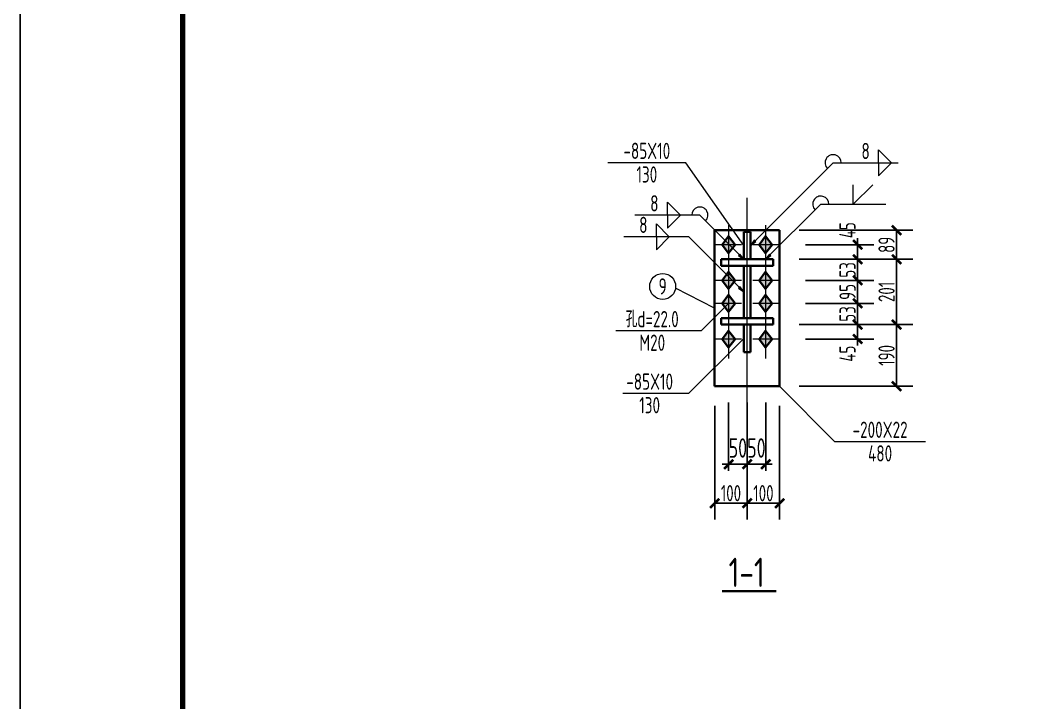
# Model space of a CAD drawing. Extents: x -544850 to 241437, y -10347 to 32059.
# Drawn here: x 99525 to 115092, y 153 to 10653 of the extents above; entities that cross this region are included whole.
import ezdxf
from ezdxf.enums import TextEntityAlignment as Align

# ---------------------------------------------------------------- set-up
doc = ezdxf.new("R2010")
doc.units = 0
doc.header["$LTSCALE"] = 1000
doc.linetypes.add('线型6', pattern=[8.75, 5, -1.25, 1.25, -1.25])
doc.layers.get('0').update_dxf_attribs({"linetype": 'CONTINUOUS'})
doc.layers.get('Defpoints').update_dxf_attribs({"linetype": 'CONTINUOUS'})
for name, color, linetype, lineweight in [('10', 7, 'CONTINUOUS', 35), ('20', 2, 'CONTINUOUS', 35), ('尺寸标注', 9, 'CONTINUOUS', 18), ('焊缝标注', 9, 'CONTINUOUS', 18), ('编号标注', 9, 'CONTINUOUS', 18), ('螺栓孔标注', 9, 'CONTINUOUS', 18), ('钢板标注', 9, 'CONTINUOUS', 18)]:
    doc.layers.add(name, color=color, linetype=linetype, lineweight=lineweight)
doc.layers.add('DIM', color=3, linetype='CONTINUOUS')
doc.layers.add('图框(锁住)', color=7, linetype='CONTINUOUS')
doc.styles.add('PkpmHz', font='Pkpmeng', dxfattribs={"width": 0.7, "bigfont": 'hztxt'})
doc.styles.add('TSSD_Dimension', font='tssdeng.shx', dxfattribs={"width": 0.7, "bigfont": 'hztxt.shx'})
doc.dimstyles.new('Pkpm_1.00', dxfattribs={"dimtxt": 250, "dimasz": 100, "dimexe": 250, "dimexo": 0.0625, "dimgap": 30, "dimtad": 1, "dimdec": 0, "dimrnd": 5, "dimzin": 0, "dimdsep": 46, "dimtxsty": 'PkpmHz', "dimblk1": 'ARCHTICK', "dimblk2": 'ARCHTICK', "dimsah": 1, "dimcen": 0.09, "dimadec": 0, "dimazin": 0, "dimtfac": 1, "dimtdec": 0, "dimtmove": 2, "dimatfit": 1, "dimldrblk": 'ARCHTICK', "dimfxl": 0, "dimtolj": 1, "dimtzin": 0, "dimarcsym": 0})
doc.dimstyles.new('TSSD_50_100', dxfattribs={"dimtxt": 300, "dimasz": 100, "dimexe": 100, "dimexo": 250, "dimgap": 100, "dimtad": 1, "dimdec": 0, "dimlfac": 0.5, "dimzin": 0, "dimdsep": 46, "dimtxsty": 'TSSD_Dimension', "dimblk": 'ARCHTICK', "dimcen": 0, "dimdle": 100, "dimclrt": 7, "dimadec": 0, "dimazin": 0, "dimtfac": 1, "dimtdec": 0, "dimtix": 1, "dimtmove": 2, "dimatfit": 3, "dimldrblk": 'ARCHTICK', "dimfxl": 0, "dimtolj": 1, "dimtzin": 0, "dimarcsym": 0})

# ---------------------------------------------------------------- blocks, each defined once
blk = doc.blocks.new('_ArchTick')
at = {"color": 0, "linetype": 'ByBlock', "const_width": 0.4}
blk.add_lwpolyline([(-0.71, -0.71), (0.71, 0.71)], dxfattribs=at)
blk = doc.blocks.new('*D101')
at = {"layer": 'Defpoints', "color": 0, "linetype": 'Continuous', "transparency": 16777216}
for p in [(111212, 7200), (112412, 7200), (111212, 6975)]:
    blk.add_point(p, dxfattribs=at)
at = {"layer": '尺寸标注', "color": 0, "linetype": 'Continuous', "lineweight": -2, "transparency": 16777216}
for p, q in [((111612, 7200), (112662, 7200)), ((112412, 7200), (112412, 7300)), ((112412, 6975), (112412, 7200)), ((111612, 6975), (112662, 6975)), ((112412, 6975), (112412, 6875))]:
    blk.add_line(p, q, dxfattribs=at)
at = {"layer": '尺寸标注', "color": 0, "linetype": 'Continuous', "lineweight": -2, "transparency": 16777216, "xscale": 100, "yscale": 100, "zscale": 100}
for p, rotation in [((112412, 7200), 270), ((112412, 6975), 90)]:
    blk.add_blockref('_ArchTick', p, dxfattribs=dict(at, rotation=rotation))
at = {"layer": '尺寸标注', "color": 0, "linetype": 'Continuous', "transparency": 16777216, "insert": (112256, 7423), "char_height": 250, "attachment_point": 5, "rotation": 90, "style": 'PkpmHz'}
blk.add_mtext('\\A1;45', dxfattribs=at)
blk = doc.blocks.new('*D102')
at = {"layer": 'Defpoints', "color": 0, "linetype": 'Continuous', "transparency": 16777216}
for p in [(111212, 6975), (112412, 6975), (111212, 6650)]:
    blk.add_point(p, dxfattribs=at)
at = {"layer": '尺寸标注', "color": 0, "linetype": 'Continuous', "lineweight": -2, "transparency": 16777216}
for p, q in [((111612, 6975), (112662, 6975)), ((112412, 6650), (112412, 6975)), ((111612, 6650), (112662, 6650))]:
    blk.add_line(p, q, dxfattribs=at)
at = {"layer": '尺寸标注', "color": 0, "linetype": 'Continuous', "lineweight": -2, "transparency": 16777216, "xscale": 100, "yscale": 100, "zscale": 100}
for p, rotation in [((112412, 6975), 90), ((112412, 6650), 270)]:
    blk.add_blockref('_ArchTick', p, dxfattribs=dict(at, rotation=rotation))
at = {"layer": '尺寸标注', "color": 0, "linetype": 'Continuous', "transparency": 16777216, "insert": (112257, 6812), "char_height": 250, "attachment_point": 5, "rotation": 90, "style": 'PkpmHz'}
blk.add_mtext('\\A1;53', dxfattribs=at)
blk = doc.blocks.new('*D103')
at = {"layer": 'Defpoints', "color": 0, "linetype": 'Continuous', "transparency": 16777216}
for p in [(111212, 5972), (112412, 5972), (111212, 5747)]:
    blk.add_point(p, dxfattribs=at)
at = {"layer": '尺寸标注', "color": 0, "linetype": 'Continuous', "lineweight": -2, "transparency": 16777216}
for p, q in [((112412, 5972), (112412, 6072)), ((111612, 5972), (112662, 5972)), ((112412, 5747), (112412, 5972)), ((111612, 5747), (112662, 5747)), ((112412, 5747), (112412, 5647))]:
    blk.add_line(p, q, dxfattribs=at)
at = {"layer": '尺寸标注', "color": 0, "linetype": 'Continuous', "lineweight": -2, "transparency": 16777216, "xscale": 100, "yscale": 100, "zscale": 100}
for p, rotation in [((112412, 5972), 270), ((112412, 5747), 90)]:
    blk.add_blockref('_ArchTick', p, dxfattribs=dict(at, rotation=rotation))
at = {"layer": '尺寸标注', "color": 0, "linetype": 'Continuous', "transparency": 16777216, "insert": (112256, 5523), "char_height": 250, "attachment_point": 5, "rotation": 90, "style": 'PkpmHz'}
blk.add_mtext('\\A1;45', dxfattribs=at)
blk = doc.blocks.new('*D104')
at = {"layer": 'Defpoints', "color": 0, "linetype": 'Continuous', "transparency": 16777216}
for p in [(111212, 6297), (112412, 6297), (111212, 5972)]:
    blk.add_point(p, dxfattribs=at)
at = {"layer": '尺寸标注', "color": 0, "linetype": 'Continuous', "lineweight": -2, "transparency": 16777216}
for p, q in [((111612, 6297), (112662, 6297)), ((112412, 5972), (112412, 6297)), ((111612, 5972), (112662, 5972))]:
    blk.add_line(p, q, dxfattribs=at)
at = {"layer": '尺寸标注', "color": 0, "linetype": 'Continuous', "lineweight": -2, "transparency": 16777216, "xscale": 100, "yscale": 100, "zscale": 100}
for p, rotation in [((112412, 6297), 90), ((112412, 5972), 270)]:
    blk.add_blockref('_ArchTick', p, dxfattribs=dict(at, rotation=rotation))
at = {"layer": '尺寸标注', "color": 0, "linetype": 'Continuous', "transparency": 16777216, "insert": (112257, 6134), "char_height": 250, "attachment_point": 5, "rotation": 90, "style": 'PkpmHz'}
blk.add_mtext('\\A1;53', dxfattribs=at)
blk = doc.blocks.new('*D105')
at = {"layer": 'Defpoints', "color": 0, "linetype": 'Continuous', "transparency": 16777216}
for p in [(111212, 6650), (112412, 6650), (111212, 6297)]:
    blk.add_point(p, dxfattribs=at)
at = {"layer": '尺寸标注', "color": 0, "linetype": 'Continuous', "lineweight": -2, "transparency": 16777216}
for p, q in [((111612, 6650), (112662, 6650)), ((112412, 6297), (112412, 6650)), ((111612, 6297), (112662, 6297))]:
    blk.add_line(p, q, dxfattribs=at)
at = {"layer": '尺寸标注', "color": 0, "linetype": 'Continuous', "lineweight": -2, "transparency": 16777216, "xscale": 100, "yscale": 100, "zscale": 100}
for p, rotation in [((112412, 6650), 90), ((112412, 6297), 270)]:
    blk.add_blockref('_ArchTick', p, dxfattribs=dict(at, rotation=rotation))
at = {"layer": '尺寸标注', "color": 0, "linetype": 'Continuous', "transparency": 16777216, "insert": (112257, 6473), "char_height": 250, "attachment_point": 5, "rotation": 90, "style": 'PkpmHz'}
blk.add_mtext('\\A1;95', dxfattribs=at)
blk = doc.blocks.new('*D106')
at = {"layer": 'Defpoints', "color": 0, "transparency": 16777216}
for p in [(110427, 5022), (110712, 5022), (110712, 3822)]:
    blk.add_point(p, dxfattribs=at)
at = {"layer": 'DIM', "color": 0, "lineweight": -2, "transparency": 16777216}
for p, q in [((110427, 4772), (110427, 3722)), ((110712, 4772), (110712, 3722)), ((110427, 3822), (110327, 3822)), ((110427, 3822), (110712, 3822)), ((110712, 3822), (110812, 3822))]:
    blk.add_line(p, q, dxfattribs=at)
at = {"layer": 'DIM', "color": 0, "lineweight": -2, "transparency": 16777216, "xscale": 100, "yscale": 100, "zscale": 100}
blk.add_blockref('_ArchTick', (110427, 3822), dxfattribs=at)
at = {"layer": 'DIM', "color": 0, "lineweight": -2, "transparency": 16777216, "xscale": 100, "yscale": 100, "zscale": 100, "rotation": 180}
blk.add_blockref('_ArchTick', (110712, 3822), dxfattribs=at)
at = {"layer": 'DIM', "color": 7, "transparency": 16777216, "insert": (110569, 4072), "char_height": 300, "attachment_point": 5, "style": 'TSSD_Dimension'}
blk.add_mtext('\\A1;50', dxfattribs=at)
blk = doc.blocks.new('*D107')
at = {"layer": 'Defpoints', "color": 0, "transparency": 16777216}
for p in [(110712, 5022), (110997, 5022), (110997, 3822)]:
    blk.add_point(p, dxfattribs=at)
at = {"layer": 'DIM', "color": 0, "lineweight": -2, "transparency": 16777216}
for p, q in [((110712, 4772), (110712, 3722)), ((110997, 4772), (110997, 3722)), ((110712, 3822), (110612, 3822)), ((110712, 3822), (110997, 3822)), ((110997, 3822), (111097, 3822))]:
    blk.add_line(p, q, dxfattribs=at)
at = {"layer": 'DIM', "color": 0, "lineweight": -2, "transparency": 16777216, "xscale": 100, "yscale": 100, "zscale": 100}
blk.add_blockref('_ArchTick', (110712, 3822), dxfattribs=at)
at = {"layer": 'DIM', "color": 0, "lineweight": -2, "transparency": 16777216, "xscale": 100, "yscale": 100, "zscale": 100, "rotation": 180}
blk.add_blockref('_ArchTick', (110997, 3822), dxfattribs=at)
at = {"layer": 'DIM', "color": 7, "transparency": 16777216, "insert": (110854, 4072), "char_height": 300, "attachment_point": 5, "style": 'TSSD_Dimension'}
blk.add_mtext('\\A1;50', dxfattribs=at)
blk = doc.blocks.new('*D108')
at = {"layer": 'Defpoints', "color": 0, "linetype": 'Continuous', "transparency": 16777216}
for p in [(110212, 5022), (110712, 5022), (110712, 3222)]:
    blk.add_point(p, dxfattribs=at)
at = {"layer": '尺寸标注', "color": 0, "linetype": 'Continuous', "lineweight": -2, "transparency": 16777216}
for p, q in [((110212, 4722), (110212, 2972)), ((110712, 4722), (110712, 2972)), ((110212, 3222), (110712, 3222))]:
    blk.add_line(p, q, dxfattribs=at)
at = {"layer": '尺寸标注', "color": 0, "linetype": 'Continuous', "lineweight": -2, "transparency": 16777216, "xscale": 100, "yscale": 100, "zscale": 100, "rotation": 180}
blk.add_blockref('_ArchTick', (110212, 3222), dxfattribs=at)
at = {"layer": '尺寸标注', "color": 0, "linetype": 'Continuous', "lineweight": -2, "transparency": 16777216, "xscale": 100, "yscale": 100, "zscale": 100}
blk.add_blockref('_ArchTick', (110712, 3222), dxfattribs=at)
at = {"layer": '尺寸标注', "color": 0, "linetype": 'Continuous', "transparency": 16777216, "insert": (110462, 3377), "char_height": 250, "attachment_point": 5, "style": 'PkpmHz'}
blk.add_mtext('\\A1;100', dxfattribs=at)
blk = doc.blocks.new('*D109')
at = {"layer": 'Defpoints', "color": 0, "linetype": 'Continuous', "transparency": 16777216}
for p in [(110712, 5022), (111212, 5022), (111212, 3222)]:
    blk.add_point(p, dxfattribs=at)
at = {"layer": '尺寸标注', "color": 0, "linetype": 'Continuous', "lineweight": -2, "transparency": 16777216}
for p, q in [((110712, 4722), (110712, 2972)), ((111212, 4722), (111212, 2972)), ((110712, 3222), (111212, 3222))]:
    blk.add_line(p, q, dxfattribs=at)
at = {"layer": '尺寸标注', "color": 0, "linetype": 'Continuous', "lineweight": -2, "transparency": 16777216, "xscale": 100, "yscale": 100, "zscale": 100, "rotation": 180}
blk.add_blockref('_ArchTick', (110712, 3222), dxfattribs=at)
at = {"layer": '尺寸标注', "color": 0, "linetype": 'Continuous', "lineweight": -2, "transparency": 16777216, "xscale": 100, "yscale": 100, "zscale": 100}
blk.add_blockref('_ArchTick', (111212, 3222), dxfattribs=at)
at = {"layer": '尺寸标注', "color": 0, "linetype": 'Continuous', "transparency": 16777216, "insert": (110962, 3377), "char_height": 250, "attachment_point": 5, "style": 'PkpmHz'}
blk.add_mtext('\\A1;100', dxfattribs=at)
blk = doc.blocks.new('*D110')
at = {"layer": 'Defpoints', "color": 0, "linetype": 'Continuous', "transparency": 16777216}
for p in [(111212, 5972), (113012, 5972), (111212, 5022)]:
    blk.add_point(p, dxfattribs=at)
at = {"layer": '尺寸标注', "color": 0, "linetype": 'Continuous', "lineweight": -2, "transparency": 16777216}
for p, q in [((111512, 5972), (113262, 5972)), ((113012, 5022), (113012, 5972)), ((111512, 5022), (113262, 5022))]:
    blk.add_line(p, q, dxfattribs=at)
at = {"layer": '尺寸标注', "color": 0, "linetype": 'Continuous', "lineweight": -2, "transparency": 16777216, "xscale": 100, "yscale": 100, "zscale": 100}
for p, rotation in [((113012, 5972), 90), ((113012, 5022), 270)]:
    blk.add_blockref('_ArchTick', p, dxfattribs=dict(at, rotation=rotation))
at = {"layer": '尺寸标注', "color": 0, "linetype": 'Continuous', "transparency": 16777216, "insert": (112857, 5497), "char_height": 250, "attachment_point": 5, "rotation": 90, "style": 'PkpmHz'}
blk.add_mtext('\\A1;190', dxfattribs=at)
blk = doc.blocks.new('*D111')
at = {"layer": 'Defpoints', "color": 0, "linetype": 'Continuous', "transparency": 16777216}
for p in [(111212, 6975), (113012, 6975), (111212, 5972)]:
    blk.add_point(p, dxfattribs=at)
at = {"layer": '尺寸标注', "color": 0, "linetype": 'Continuous', "lineweight": -2, "transparency": 16777216}
for p, q in [((111512, 6975), (113262, 6975)), ((113012, 5972), (113012, 6975)), ((111512, 5972), (113262, 5972))]:
    blk.add_line(p, q, dxfattribs=at)
at = {"layer": '尺寸标注', "color": 0, "linetype": 'Continuous', "lineweight": -2, "transparency": 16777216, "xscale": 100, "yscale": 100, "zscale": 100}
for p, rotation in [((113012, 6975), 90), ((113012, 5972), 270)]:
    blk.add_blockref('_ArchTick', p, dxfattribs=dict(at, rotation=rotation))
at = {"layer": '尺寸标注', "color": 0, "linetype": 'Continuous', "transparency": 16777216, "insert": (112857, 6473), "char_height": 250, "attachment_point": 5, "rotation": 90, "style": 'PkpmHz'}
blk.add_mtext('\\A1;201', dxfattribs=at)
blk = doc.blocks.new('*D112')
at = {"layer": 'Defpoints', "color": 0, "linetype": 'Continuous', "transparency": 16777216}
for p in [(111212, 7422), (113012, 7422), (111212, 6975)]:
    blk.add_point(p, dxfattribs=at)
at = {"layer": '尺寸标注', "color": 0, "linetype": 'Continuous', "lineweight": -2, "transparency": 16777216}
for p, q in [((111512, 7422), (113262, 7422)), ((113012, 6975), (113012, 7422)), ((111512, 6975), (113262, 6975))]:
    blk.add_line(p, q, dxfattribs=at)
at = {"layer": '尺寸标注', "color": 0, "linetype": 'Continuous', "lineweight": -2, "transparency": 16777216, "xscale": 100, "yscale": 100, "zscale": 100}
for p, rotation in [((113012, 7422), 90), ((113012, 6975), 270)]:
    blk.add_blockref('_ArchTick', p, dxfattribs=dict(at, rotation=rotation))
at = {"layer": '尺寸标注', "color": 0, "linetype": 'Continuous', "transparency": 16777216, "insert": (112857, 7198), "char_height": 250, "attachment_point": 5, "rotation": 90, "style": 'PkpmHz'}
blk.add_mtext('\\A1;89', dxfattribs=at)
blk = doc.blocks.new('FDTERTER')
at = {"layer": '图框(锁住)', "color": 3, "linetype": 'Continuous'}
blk.add_line((-15, 41988), (-15, -12), dxfattribs=at)
at = {"layer": '图框(锁住)', "linetype": 'Continuous', "const_width": 80}
blk.add_lwpolyline([(58385, 39888), (58385, 40988), (2485, 40988), (2485, 988), (58385, 988)], close=True, dxfattribs=at)

msp = doc.modelspace()

# ---------------------------------------------------------------- hatches: boundary and pattern name
at = {"layer": '10'}
for points in [[(110426.5, 7329.7), (110326.5, 7199.7), (110426.5, 7069.7), (110526.5, 7199.7)], [(110996.5, 7329.7), (110896.5, 7199.7), (110996.5, 7069.7), (111096.5, 7199.7)], [(110426.5, 6779.7), (110326.5, 6649.7), (110426.5, 6519.7), (110526.5, 6649.7)], [(110996.5, 6779.7), (110896.5, 6649.7), (110996.5, 6519.7), (111096.5, 6649.7)], [(110426.5, 6426.5), (110326.5, 6296.5), (110426.5, 6166.5), (110526.5, 6296.5)], [(110996.5, 6426.5), (110896.5, 6296.5), (110996.5, 6166.5), (111096.5, 6296.5)], [(110426.5, 5876.5), (110326.5, 5746.5), (110426.5, 5616.5), (110526.5, 5746.5)], [(110996.5, 5876.5), (110896.5, 5746.5), (110996.5, 5616.5), (111096.5, 5746.5)]]:
    msp.add_hatch(color=1, dxfattribs=at).paths.add_polyline_path(points)
at = {"layer": '焊缝标注'}
for points in [[(110761.5, 7187.2), (110842.8, 7247.3), (110821.6, 7268.5)], [(110661.5, 6974.7), (110601.5, 7056.1), (110580.3, 7034.9)], [(110996.5, 6974.7), (111077.8, 7034.8), (111056.6, 7056)], [(110661.5, 6473.1), (110601.5, 6554.5), (110580.3, 6533.3)]]:
    msp.add_hatch(color=256, dxfattribs=at).paths.add_polyline_path(points)

# ---------------------------------------------------------------- linework, layer by layer
at = {"layer": '10', "linetype": '线型6', "lineweight": 18, "ltscale": 100}
msp.add_line((110711.5, 4521.5), (110711.5, 7921.5), dxfattribs=at)
at = {"layer": '10', "color": 9, "lineweight": 18, "ltscale": 100}
for p, q in [((110426.5, 7499.7), (110426.5, 6899.7)), ((110996.5, 7499.7), (110996.5, 6899.7)), ((110626.5, 7199.7), (110226.5, 7199.7)), ((111196.5, 7199.7), (110796.5, 7199.7)), ((110426.5, 6949.7), (110426.5, 6349.7)), ((110996.5, 6949.7), (110996.5, 6349.7)), ((110626.5, 6649.7), (110226.5, 6649.7)), ((110426.5, 6596.5), (110426.5, 5996.5)), ((111196.5, 6649.7), (110796.5, 6649.7)), ((110996.5, 6596.5), (110996.5, 5996.5)), ((110626.5, 6296.5), (110226.5, 6296.5)), ((111196.5, 6296.5), (110796.5, 6296.5)), ((110426.5, 6046.5), (110426.5, 5446.5)), ((110996.5, 6046.5), (110996.5, 5446.5)), ((110626.5, 5746.5), (110226.5, 5746.5)), ((111196.5, 5746.5), (110796.5, 5746.5))]:
    msp.add_line(p, q, dxfattribs=at)
at = {"layer": '10', "color": 3, "ltscale": 100}
for p, q in [((111111.5, 6974.7), (110311.5, 6974.7)), ((110311.5, 6974.7), (110311.5, 6874.7)), ((110311.5, 6874.7), (111111.5, 6874.7)), ((110661.5, 6071.5), (110661.5, 6874.7)), ((110761.5, 6071.5), (110761.5, 6874.7)), ((111111.5, 6874.7), (111111.5, 6974.7)), ((111111.5, 6071.5), (110311.5, 6071.5)), ((110311.5, 6071.5), (110311.5, 5971.5)), ((111111.5, 5971.5), (111111.5, 6071.5)), ((110311.5, 5971.5), (111111.5, 5971.5))]:
    msp.add_line(p, q, dxfattribs=at)
at = {"layer": '10', "ltscale": 100}
msp.add_line((110325.9, 1871.5), (111157.5, 1871.5), dxfattribs=at)
at = {"layer": '10', "color": 1, "linetype": 'Continuous'}
for points in [[(110426.5, 7329.7), (110326.5, 7199.7), (110426.5, 7069.7), (110526.5, 7199.7)], [(110996.5, 7329.7), (110896.5, 7199.7), (110996.5, 7069.7), (111096.5, 7199.7)], [(110426.5, 6779.7), (110326.5, 6649.7), (110426.5, 6519.7), (110526.5, 6649.7)], [(110996.5, 6779.7), (110896.5, 6649.7), (110996.5, 6519.7), (111096.5, 6649.7)], [(110426.5, 6426.5), (110326.5, 6296.5), (110426.5, 6166.5), (110526.5, 6296.5)], [(110996.5, 6426.5), (110896.5, 6296.5), (110996.5, 6166.5), (111096.5, 6296.5)], [(110426.5, 5876.5), (110326.5, 5746.5), (110426.5, 5616.5), (110526.5, 5746.5)], [(110996.5, 5876.5), (110896.5, 5746.5), (110996.5, 5616.5), (111096.5, 5746.5)]]:
    msp.add_lwpolyline(points, close=True, dxfattribs=at)
at = {"layer": '20', "ltscale": 100}
for p, q in [((111211.5, 7421.5), (110211.5, 7421.5)), ((110211.5, 7421.5), (110211.5, 5021.5)), ((110761.5, 7399.7), (110661.5, 7399.7)), ((110661.5, 7399.7), (110661.5, 6974.7)), ((110761.5, 6974.7), (110761.5, 7399.7)), ((111211.5, 5021.5), (111211.5, 7421.5)), ((110661.5, 6974.7), (110761.5, 6974.7)), ((110661.5, 5971.5), (110761.5, 5971.5)), ((110661.5, 5546.5), (110661.5, 5971.5)), ((110761.5, 5971.5), (110761.5, 5546.5)), ((110761.5, 5546.5), (110661.5, 5546.5)), ((110211.5, 5021.5), (111211.5, 5021.5))]:
    msp.add_line(p, q, dxfattribs=at)
at = {"layer": '焊缝标注', "ltscale": 100}
for p, q in [((112734.8, 8659.5), (112934.8, 8459.5)), ((112734.8, 8459.5), (112734.8, 8659.5)), ((110761.5, 7187.2), (112034.8, 8459.5)), ((112034.8, 8459.5), (113034.8, 8459.5)), ((112734.8, 8259.5), (112934.8, 8459.5)), ((112734.8, 8459.5), (112734.8, 8259.5)), ((112345.4, 7822.9), (112345.4, 8122.9)), ((112345.4, 7822.9), (112645.4, 8122.9)), ((109683.5, 7654.4), (109483.5, 7854.4)), ((109483.5, 7654.4), (109483.5, 7854.4)), ((110996.5, 6974.7), (111845.4, 7822.9)), ((111845.4, 7822.9), (112845.4, 7822.9)), ((109983.5, 7654.4), (108983.5, 7654.4)), ((109683.5, 7654.4), (109483.5, 7454.4)), ((109483.5, 7654.4), (109483.5, 7454.4)), ((110661.5, 6974.7), (109983.5, 7654.4)), ((109514, 7322.7), (109314, 7522.7)), ((109314, 7322.7), (109314, 7522.7)), ((109814, 7322.7), (108814, 7322.7)), ((109514, 7322.7), (109314, 7122.7)), ((109314, 7322.7), (109314, 7122.7)), ((110661.5, 6473.1), (109814, 7322.7))]:
    msp.add_line(p, q, dxfattribs=at)
at = {"layer": '焊缝标注', "linetype": 'Continuous'}
for points in [[(110761.5, 7187.2), (110842.8, 7247.3), (110821.6, 7268.5)], [(110661.5, 6974.7), (110601.5, 7056.1), (110580.3, 7034.9)], [(110996.5, 6974.7), (111077.8, 7034.8), (111056.6, 7056)], [(110661.5, 6473.1), (110601.5, 6554.5), (110580.3, 6533.3)]]:
    msp.add_lwpolyline(points, close=True, dxfattribs=at)
at = {"layer": '焊缝标注', "ltscale": 100}
for centre, start, end in [((112034.8, 8459.5), 0, 224.97719), ((111845.4, 7822.9), 0, 224.97719), ((109983.5, 7654.4), 314.93155, 180)]:
    msp.add_arc(centre, 125, start, end, dxfattribs=at)
at = {"layer": '编号标注', "ltscale": 100}
msp.add_line((110211.5, 6221.5), (109609.5, 6529.3), dxfattribs=at)
at = {"layer": '编号标注', "ltscale": 100, "const_width": 10}
msp.add_lwpolyline([(110216.5, 6221.5, 1), (110206.5, 6221.5, 1)], format="xyb", close=True, dxfattribs=at)
at = {"layer": '编号标注', "ltscale": 100}
msp.add_circle((109411.5, 6557.9), 200, dxfattribs=at)
at = {"layer": '螺栓孔标注', "ltscale": 100}
for p, q in [((110426.5, 6296.5), (110001.4, 5873.1)), ((110001.4, 5873.1), (108690.5, 5873.1))]:
    msp.add_line(p, q, dxfattribs=at)
at = {"layer": '螺栓孔标注', "ltscale": 100, "const_width": 10}
msp.add_lwpolyline([(110431.5, 6296.5, 1), (110421.5, 6296.5, 1)], format="xyb", close=True, dxfattribs=at)
at = {"layer": '钢板标注', "ltscale": 100}
for p, q in [((109767.9, 8461.5), (108567.9, 8461.5)), ((110661.5, 7187.2), (109767.9, 8461.5)), ((110661.5, 5759), (109811.3, 4912.2)), ((111211.5, 5021.5), (112057.7, 4170.6)), ((109811.3, 4912.2), (108800.4, 4912.2)), ((112057.7, 4170.6), (113457.7, 4170.6))]:
    msp.add_line(p, q, dxfattribs=at)
at = {"layer": '钢板标注', "ltscale": 100, "const_width": 10}
for points in [[(110666.5, 7187.2, 1), (110656.5, 7187.2, 1)], [(110666.5, 5759, 1), (110656.5, 5759, 1)], [(111216.5, 5021.5, 1), (111206.5, 5021.5, 1)]]:
    msp.add_lwpolyline(points, format="xyb", close=True, dxfattribs=at)

# ---------------------------------------------------------------- block references
at = {"linetype": 'Continuous'}
msp.add_blockref('FDTERTER', (99540, -10334.8), dxfattribs=at)

# ---------------------------------------------------------------- texts
at = {"layer": '10', "style": 'PkpmHz', "width": 0.77}
msp.add_text('1-1', height=450, dxfattribs=at).set_placement((110704, 2159), align=Align.MIDDLE_CENTER)
at = {"layer": '焊缝标注', "style": 'PkpmHz', "width": 0.71}
for p in [(112534.8, 8516.1), (109283.5, 7711), (109114, 7379.3)]:
    msp.add_text('8', height=250, dxfattribs=at).set_placement(p, align=Align.CENTER)
at = {"layer": '编号标注', "style": 'PkpmHz', "width": 0.71}
msp.add_text('9', height=250, dxfattribs=at).set_placement((109411.5, 6557.9), align=Align.MIDDLE_CENTER)
at = {"layer": '螺栓孔标注', "style": 'PkpmHz', "width": 0.71}
msp.add_text('孔d=22.0', height=250, dxfattribs=at).set_placement((109251.4, 5929.7), align=Align.CENTER)
msp.add_text('M20', height=250, dxfattribs=at).set_placement((109251.4, 5816.5), align=Align.TOP_CENTER)
at = {"layer": '钢板标注', "style": 'PkpmHz', "width": 0.71}
for s, p in [('-85X10', (109167.9, 8518.2)), ('-85X10', (109211.3, 4968.8)), ('-200X22', (112757.7, 4227.3))]:
    msp.add_text(s, height=250, dxfattribs=at).set_placement(p, align=Align.CENTER)
for s, p in [('130', (109167.9, 8404.9)), ('130', (109211.3, 4855.6)), ('480', (112757.7, 4114))]:
    msp.add_text(s, height=250, dxfattribs=at).set_placement(p, align=Align.TOP_CENTER)

# ---------------------------------------------------------------- dimensions: what is measured, and where the dimension line sits
at = {"layer": 'DIM'}
for base, p1, p2, picture, middle in [((110711.5, 3821.5), (110426.5, 5021.5), (110711.5, 5021.5), '*D106', (110569, 4071.5)), ((110996.5, 3821.5), (110711.5, 5021.5), (110996.5, 5021.5), '*D107', (110854, 4071.5))]:
    dim = msp.add_linear_dim(base=base, p1=p1, p2=p2, text='50', dimstyle='TSSD_50_100', dxfattribs=at)
    dim.commit()
    dim.dimension.update_dxf_attribs({"geometry": picture, "text_midpoint": middle})
at = {"layer": '尺寸标注', "linetype": 'Continuous'}
for base, p1, p2, picture, middle in [((112411.5, 7199.7), (111211.5, 6974.7), (111211.5, 7199.7), '*D101', (112256.3, 7423.4)), ((112411.5, 5971.5), (111211.5, 5746.5), (111211.5, 5971.5), '*D103', (112256.3, 5522.9))]:
    dim = msp.add_linear_dim(base=base, p1=p1, p2=p2, angle=90, text='45', dimstyle='Pkpm_1.00', override={"dimexo": 400, "dimtih": 0, "dimtoh": 0}, dxfattribs=at)
    dim.commit()
    dim.dimension.update_dxf_attribs({"geometry": picture, "text_midpoint": middle, "dimtype": 160})
for base, p1, p2, text, override, picture, middle in [((113011.5, 7421.5), (111211.5, 6974.7), (111211.5, 7421.5), '89', {"dimexo": 300, "dimtih": 0, "dimtoh": 0}, '*D112', (112856.5, 7198.1)), ((112411.5, 6974.7), (111211.5, 6649.7), (111211.5, 6974.7), '53', {"dimexo": 400, "dimtih": 0, "dimtoh": 0}, '*D102', (112256.5, 6812.2)), ((113011.5, 6974.7), (111211.5, 5971.5), (111211.5, 6974.7), '201', {"dimexo": 300, "dimtih": 0, "dimtoh": 0}, '*D111', (112856.5, 6473.1)), ((112411.5, 6649.7), (111211.5, 6296.5), (111211.5, 6649.7), '95', {"dimexo": 400, "dimtih": 0, "dimtoh": 0}, '*D105', (112256.5, 6473.1)), ((112411.5, 6296.5), (111211.5, 5971.5), (111211.5, 6296.5), '53', {"dimexo": 400, "dimtih": 0, "dimtoh": 0}, '*D104', (112256.5, 6134)), ((113011.5, 5971.5), (111211.5, 5021.5), (111211.5, 5971.5), '190', {"dimexo": 300, "dimtih": 0, "dimtoh": 0}, '*D110', (112856.5, 5496.5))]:
    dim = msp.add_linear_dim(base=base, p1=p1, p2=p2, angle=90, text=text, dimstyle='Pkpm_1.00', override=override, dxfattribs=at)
    dim.commit()
    dim.dimension.update_dxf_attribs({"geometry": picture, "text_midpoint": middle})
for base, p1, p2, picture, middle in [((110711.5, 3221.5), (110211.5, 5021.5), (110711.5, 5021.5), '*D108', (110461.5, 3376.5)), ((111211.5, 3221.5), (110711.5, 5021.5), (111211.5, 5021.5), '*D109', (110961.5, 3376.5))]:
    dim = msp.add_linear_dim(base=base, p1=p1, p2=p2, text='100', dimstyle='Pkpm_1.00', override={"dimexo": 300, "dimtih": 0, "dimtoh": 0}, dxfattribs=at)
    dim.commit()
    dim.dimension.update_dxf_attribs({"geometry": picture, "text_midpoint": middle})

doc.saveas('drawing.dxf')
